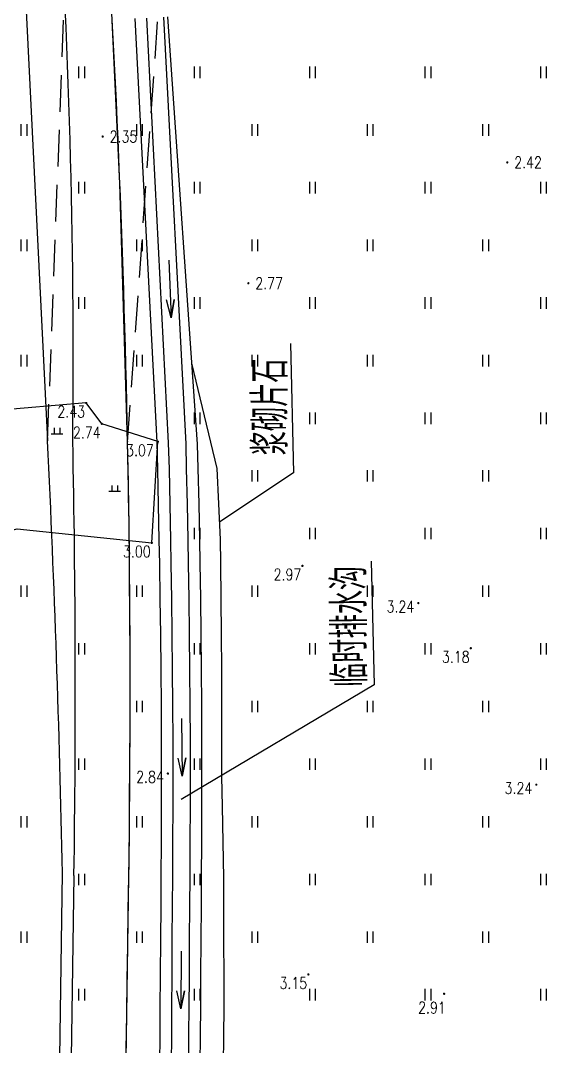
# Model space of a CAD drawing. Extents: x 500036 to 1001740, y 2543128 to 5086681.
# Drawn here: x 500808.4 to 500853.9, y 2544479.6 to 2544568.6 of the extents above; entities that cross this region are included whole.
import ezdxf
from ezdxf.enums import TextEntityAlignment as Align

# ---------------------------------------------------------------- set-up
doc = ezdxf.new("R2010")
doc.units = 0
doc.header["$LTSCALE"] = 0.5
doc.linetypes.add('HIDDEN', pattern=[9.525, 6.35, -3.175])
doc.layers.get('0').update_dxf_attribs({"linetype": 'CONTINUOUS', "lineweight": 5})
doc.layers.get('Defpoints').update_dxf_attribs({"linetype": 'CONTINUOUS'})
for name, color, linetype in [('GCD', 8, 'CONTINUOUS'), ('LJBX', 7, 'CONTINUOUS'), ('SPX', 4, 'CONTINUOUS'), ('分隔带', 3, 'CONTINUOUS'), ('地形图', 8, 'CONTINUOUS'), ('桥梁', 6, 'CONTINUOUS'), ('流水线', 5, 'CONTINUOUS'), ('路基边线', 1, 'CONTINUOUS'), ('路面边线', 7, 'CONTINUOUS')]:
    doc.layers.add(name, color=color, linetype=linetype)
doc.layers.add('标注', color=4, linetype='CONTINUOUS', lineweight=15)
doc.styles.add('HZ', font='romans.shx', dxfattribs={"width": 0.8, "bigfont": 'hztxt.shx'})
doc.styles.get("Standard").update_dxf_attribs({"font": 'simplex1.shx', "width": 0.7, "bigfont": 'hztxt.shx'})
doc.linetypes.add('1161', pattern='A,0,[149,AAA.SHX,S=0.15,R=0,X=0,Y=0],-1.6', length=1.6)
doc.dimstyles.new('比例1000', dxfattribs={"dimtxt": 3, "dimasz": 2, "dimexe": 0.8, "dimexo": 0.8, "dimgap": 0.4, "dimtad": 1, "dimdsep": 46, "dimtxsty": 'Standard', "dimcen": 0.09, "dimclrd": 256, "dimclre": 256, "dimclrt": 7, "dimadec": 0, "dimazin": 0, "dimtfac": 1, "dimtix": 1, "dimtmove": 0, "dimatfit": 3, "dimfxl": 0, "dimtolj": 1, "dimtzin": 0, "dimarcsym": 0})

# ---------------------------------------------------------------- blocks, each defined once
blk = doc.blocks.new('*D18')
at = {"layer": 'Defpoints', "color": 0, "linetype": 'ByBlock'}
for p in [(500795.244, 2544494.72), (500765.209, 2544215.553), (500795.314, 2544209.967), (500817.01, 2544201.398), (500790.911, 2544194.774)]:
    blk.add_point(p, dxfattribs=at)
at = {"layer": '标注', "linetype": 'ByBlock', "lineweight": -2}
blk.add_arc((500791.109, 2544208.475), 4.461, 10.6219, 63.26726, dxfattribs=at)
at = {"layer": '标注', "linetype": 'ByBlock'}
for points in [[(500793.037, 2544212.136), (500793.195, 2544212.784), (500791.174, 2544212.936)], [(500795.827, 2544209.284), (500795.161, 2544209.311), (500795.413, 2544207.299)]]:
    blk.add_solid(points, dxfattribs=at)
at = {"layer": '标注', "color": 7, "linetype": 'ByBlock', "insert": (500796.193, 2544212.299), "char_height": 3, "attachment_point": 5, "rotation": 306.94458}
blk.add_mtext('\\A1;104°', dxfattribs=at)
blk = doc.blocks.new('*D33')
at = {"layer": 'Defpoints', "color": 0}
for p in [(500795.428, 2544508.137), (500796.374, 2544402.498), (500771.353, 2544398.58), (500816.348, 2544397.93), (500790.78, 2544186.224)]:
    blk.add_point(p, dxfattribs=at)
at = {"layer": '标注', "lineweight": -2}
blk.add_arc((500793.842, 2544398.255), 4.941, 22.52563, 65.82001, dxfattribs=at)
at = {"layer": '标注'}
for points in [[(500795.793, 2544402.438), (500795.938, 2544403.088), (500793.913, 2544403.196)], [(500798.733, 2544400.211), (500798.078, 2544400.086), (500798.782, 2544398.184)]]:
    blk.add_solid(points, dxfattribs=at)
at = {"layer": '标注', "color": 7, "insert": (500798.748, 2544403.022), "char_height": 3, "attachment_point": 5, "rotation": 314.17282}
blk.add_mtext('\\A1;90°', dxfattribs=at)
blk = doc.blocks.new('GC200')
at = {"linetype": 'Continuous', "const_width": 0.2, "flags": 128}
blk.add_lwpolyline([(-0.1, 0, 1), (0.1, 0, 1)], format="xyb", close=True, dxfattribs=at)
blk = doc.blocks.new('gc121')
for p, q in [((-0.5, -1), (-0.5, 1)), ((0.5, -1), (0.5, 1))]:
    blk.add_line(p, q)
blk = doc.blocks.new('gc119')
for p, q in [((-1, 0), (1, 0)), ((-0.5, 1), (-0.5, 0)), ((0.5, 1), (0.5, 0))]:
    blk.add_line(p, q)

msp = doc.modelspace()

# ---------------------------------------------------------------- linework, layer by layer
at = {"layer": 'LJBX', "flags": 128}
for points in [[(500817.641, 2544532.082), (500816.97, 2544554.478), (500816.144, 2544571.742)], [(500817.525, 2544479.42), (500817.568, 2544482.42), (500817.612, 2544485.419), (500817.655, 2544488.419), (500817.698, 2544491.419), (500817.741, 2544494.394), (500817.764, 2544496.043), (500817.787, 2544497.949), (500817.813, 2544500.534), (500817.841, 2544504.41), (500817.853, 2544507.509), (500817.853, 2544513.239), (500817.834, 2544517.284), (500817.813, 2544520.064), (500817.791, 2544522.337), (500817.733, 2544526.797), (500817.641, 2544532.082), (500817.646, 2544532.154)]]:
    msp.add_lwpolyline(points, dxfattribs=at)
at = {"layer": 'SPX', "flags": 128}
for points in [[(500820.194, 2544532.037), (500818.291, 2544568.789)], [(500821.192, 2544531.991), (500819.29, 2544568.836)], [(500822.705, 2544531.921), (500820.788, 2544568.907)], [(500823.701, 2544531.876), (500821.114, 2544568.939)], [(500825.94, 2544477.8), (500825.983, 2544480.8), (500826.011, 2544482.8), (500825.998, 2544485.8), (500825.985, 2544488.801), (500825.972, 2544491.801), (500825.961, 2544494.277), (500825.912, 2544497.364), (500825.855, 2544500.449), (500825.799, 2544503.045), (500825.807, 2544506.13), (500825.807, 2544509.214), (500825.798, 2544512.299), (500825.78, 2544515.383), (500825.754, 2544518.468), (500825.719, 2544521.552), (500825.691, 2544523.608), (500825.549, 2544526.691), (500825.399, 2544529.773), (500823.211, 2544538.891)], [(500820.432, 2544477.88), (500820.453, 2544480.88), (500820.467, 2544482.88), (500820.489, 2544485.88), (500820.51, 2544488.88), (500820.531, 2544491.88), (500820.549, 2544494.354), (500820.568, 2544497.426), (500820.578, 2544500.496), (500820.58, 2544503.079), (500820.575, 2544506.15), (500820.561, 2544509.22), (500820.539, 2544512.29), (500820.508, 2544515.359), (500820.469, 2544518.429), (500820.421, 2544521.499), (500820.384, 2544523.545), (500820.322, 2544526.614), (500820.251, 2544529.683), (500820.194, 2544532.037)], [(500821.432, 2544477.873), (500821.453, 2544480.873), (500821.467, 2544482.873), (500821.489, 2544485.873), (500821.51, 2544488.873), (500821.531, 2544491.873), (500821.549, 2544494.346), (500821.568, 2544497.421), (500821.578, 2544500.494), (500821.58, 2544503.08), (500821.575, 2544506.153), (500821.561, 2544509.225), (500821.539, 2544512.298), (500821.508, 2544515.371), (500821.469, 2544518.443), (500821.421, 2544521.515), (500821.384, 2544523.564), (500821.322, 2544526.636), (500821.251, 2544529.707), (500821.192, 2544531.991)], [(500822.932, 2544477.862), (500822.953, 2544480.862), (500822.967, 2544482.862), (500822.988, 2544485.862), (500823.01, 2544488.862), (500823.031, 2544491.862), (500823.049, 2544494.336), (500823.068, 2544497.414), (500823.078, 2544500.491), (500823.08, 2544503.08), (500823.075, 2544506.157), (500823.061, 2544509.234), (500823.039, 2544512.311), (500823.008, 2544515.388), (500822.968, 2544518.465), (500822.92, 2544521.541), (500822.884, 2544523.593), (500822.821, 2544526.668), (500822.751, 2544529.744), (500822.705, 2544531.921)], [(500824.049, 2544494.333), (500824.068, 2544497.409), (500824.078, 2544500.489), (500824.08, 2544503.081), (500824.075, 2544506.16), (500824.061, 2544509.24), (500824.039, 2544512.32), (500824.008, 2544515.399), (500823.968, 2544518.479), (500823.92, 2544521.557), (500823.883, 2544523.612), (500823.821, 2544526.69), (500823.75, 2544529.768), (500823.701, 2544531.876)], [(500823.762, 2544454.719), (500823.763, 2544454.853), (500823.786, 2544457.853), (500823.81, 2544460.853), (500823.825, 2544462.853), (500823.846, 2544465.855), (500823.868, 2544468.855), (500823.889, 2544471.855), (500823.91, 2544474.855), (500823.932, 2544477.855), (500823.953, 2544480.855), (500823.967, 2544482.855), (500823.988, 2544485.855), (500824.01, 2544488.855), (500824.031, 2544491.855), (500824.049, 2544494.329)]]:
    msp.add_lwpolyline(points, dxfattribs=at)
at = {"layer": '分隔带', "flags": 128}
msp.add_lwpolyline([(500812.888, 2544532.205, 0.039028), (500805.879, 2544636.079, 0.014663)], format="xyb", dxfattribs=at)
msp.add_lwpolyline([(500811.133, 2544365.752), (500812.992, 2544494.464)], dxfattribs=at)
at = {"layer": '分隔带'}
msp.add_arc((499715.356, 2544510.318), 1097.75, 359.172493, 1.142424, dxfattribs=at)
at = {"layer": '地形图', "linetype": '1161', "flags": 128}
msp.add_lwpolyline([(500801.521, 2544522.788), (500808.074, 2544524.529), (500819.734, 2544523.315), (500820.254, 2544532.095), (500815.402, 2544533.639), (500814.05, 2544535.449), (500803.285, 2544534.532)], dxfattribs=at)
at = {"layer": '桥梁', "color": 7}
for p, q in [((500831.76, 2544540.618), (500832.017, 2544529.398)), ((500832.017, 2544529.398), (500825.62, 2544525.15)), ((500838.727, 2544521.742), (500839.009, 2544511.016)), ((500839.009, 2544511.016), (500822.288, 2544501.056))]:
    msp.add_line(p, q, dxfattribs=at)
at = {"layer": '流水线', "flags": 128}
for points in [[(500821.195, 2544547.836), (500821.401, 2544542.84), (500821.669, 2544544.417), (500821.401, 2544542.84), (500821.004, 2544544.39)], [(500822.313, 2544508.097), (500822.361, 2544503.097), (500822.679, 2544504.665), (500822.361, 2544503.097), (500822.013, 2544504.659)], [(500822.269, 2544487.897), (500822.234, 2544482.897), (500822.577, 2544484.459), (500822.234, 2544482.897), (500821.912, 2544484.464)]]:
    msp.add_lwpolyline(points, dxfattribs=at)
at = {"layer": '路基边线', "linetype": 'HIDDEN'}
msp.add_line((500817.641, 2544532.082), (500820.502, 2544572.183), dxfattribs=at)
at = {"layer": '路基边线', "flags": 128}
msp.add_lwpolyline([(500817.638, 2544532.154, 0.023766), (500810.597, 2544636.623, 0.039054)], format="xyb", dxfattribs=at)
msp.add_lwpolyline([(500815.875, 2544365.184), (500817.741, 2544494.395)], dxfattribs=at)
at = {"layer": '路基边线'}
msp.add_arc((499717.107, 2544510.321), 1100.749, 359.17102, 1.132765, dxfattribs=at)
at = {"layer": '路面边线'}
msp.add_line((500808.735, 2544571.902), (500810.704, 2544532.161), dxfattribs=at)
at = {"layer": '路面边线', "linetype": 'HIDDEN'}
msp.add_line((500810.704, 2544532.161), (500812.224, 2544572.172), dxfattribs=at)
at = {"layer": '路面边线', "flags": 128}
msp.add_lwpolyline([(500810.031, 2544358.688), (500811.994, 2544494.662, 0.006695), (500810.704, 2544532.161)], format="xyb", dxfattribs=at)

# ---------------------------------------------------------------- block references
at = {"layer": '地形图', "linetype": 'Continuous', "xscale": 0.5, "yscale": 0.5}
for name, p in [('gc121', (500813.672, 2544564.126)), ('gc121', (500823.672, 2544564.126)), ('gc121', (500833.672, 2544564.126)), ('gc121', (500843.672, 2544564.126)), ('gc121', (500853.672, 2544564.126)), ('gc121', (500808.672, 2544559.126)), ('gc121', (500818.672, 2544559.126)), ('gc121', (500828.672, 2544559.126)), ('gc121', (500838.672, 2544559.126)), ('gc121', (500848.672, 2544559.126)), ('gc121', (500813.672, 2544554.126)), ('gc121', (500823.672, 2544554.126)), ('gc121', (500833.672, 2544554.126)), ('gc121', (500843.672, 2544554.126)), ('gc121', (500853.672, 2544554.126)), ('gc121', (500808.672, 2544549.126)), ('gc121', (500818.672, 2544549.126)), ('gc121', (500828.672, 2544549.126)), ('gc121', (500838.672, 2544549.126)), ('gc121', (500848.672, 2544549.126)), ('gc121', (500813.672, 2544544.126)), ('gc121', (500823.672, 2544544.126)), ('gc121', (500833.672, 2544544.126)), ('gc121', (500843.672, 2544544.126)), ('gc121', (500853.672, 2544544.126)), ('gc121', (500808.672, 2544539.126)), ('gc121', (500818.672, 2544539.126)), ('gc121', (500828.672, 2544539.126)), ('gc121', (500838.672, 2544539.126)), ('gc121', (500848.672, 2544539.126)), ('gc121', (500823.672, 2544534.126)), ('gc121', (500833.672, 2544534.126)), ('gc121', (500843.672, 2544534.126)), ('gc121', (500853.672, 2544534.126)), ('gc119', (500811.521, 2544532.788)), ('gc121', (500828.672, 2544529.126)), ('gc121', (500838.672, 2544529.126)), ('gc121', (500848.672, 2544529.126)), ('gc119', (500816.521, 2544527.788)), ('gc121', (500823.672, 2544524.126)), ('gc121', (500833.672, 2544524.126)), ('gc121', (500843.672, 2544524.126)), ('gc121', (500853.672, 2544524.126)), ('gc121', (500808.672, 2544519.126)), ('gc121', (500818.672, 2544519.126)), ('gc121', (500828.672, 2544519.126)), ('gc121', (500838.672, 2544519.126)), ('gc121', (500848.672, 2544519.126)), ('gc121', (500813.672, 2544514.126)), ('gc121', (500823.672, 2544514.126)), ('gc121', (500833.672, 2544514.126)), ('gc121', (500843.672, 2544514.126)), ('gc121', (500853.672, 2544514.126)), ('gc121', (500818.672, 2544509.126)), ('gc121', (500828.672, 2544509.126)), ('gc121', (500838.672, 2544509.126)), ('gc121', (500848.672, 2544509.126)), ('gc121', (500813.672, 2544504.126)), ('gc121', (500823.672, 2544504.126)), ('gc121', (500833.672, 2544504.126)), ('gc121', (500843.672, 2544504.126)), ('gc121', (500853.672, 2544504.126)), ('gc121', (500808.672, 2544499.126)), ('gc121', (500818.672, 2544499.126)), ('gc121', (500828.672, 2544499.126)), ('gc121', (500838.672, 2544499.126)), ('gc121', (500848.672, 2544499.126)), ('gc121', (500813.672, 2544494.126)), ('gc121', (500823.672, 2544494.126)), ('gc121', (500833.672, 2544494.126)), ('gc121', (500843.672, 2544494.126)), ('gc121', (500853.672, 2544494.126)), ('gc121', (500808.672, 2544489.126)), ('gc121', (500818.672, 2544489.126)), ('gc121', (500828.672, 2544489.126)), ('gc121', (500838.672, 2544489.126)), ('gc121', (500848.672, 2544489.126)), ('gc121', (500813.672, 2544484.126)), ('gc121', (500823.672, 2544484.126)), ('gc121', (500833.672, 2544484.126)), ('gc121', (500843.672, 2544484.126)), ('gc121', (500853.672, 2544484.126))]:
    msp.add_blockref(name, p, dxfattribs=at)
at = {"layer": '地形图', "linetype": 'Continuous'}
ref = msp.add_blockref('GC200', (500815.478, 2544558.554, 2.35), dxfattribs=dict(at, xscale=0.5, yscale=0.5, zscale=0.5))
ref.add_attrib('height', '2.35', dxfattribs={"layer": 'GCD', "linetype": 'Continuous', "height": 1, "style": 'HZ', "width": 0.8}).set_placement((500816.078, 2544558.554, 2.35), align=Align.MIDDLE_LEFT)
ref = msp.add_blockref('GC200', (500850.531, 2544556.317, 2.42), dxfattribs=dict(at, xscale=0.5, yscale=0.5, zscale=0.5))
ref.add_attrib('height', '2.42', dxfattribs={"layer": 'GCD', "linetype": 'Continuous', "height": 1, "style": 'HZ', "width": 0.8}).set_placement((500851.131, 2544556.317, 2.42), align=Align.MIDDLE_LEFT)
ref = msp.add_blockref('GC200', (500828.096, 2544545.831, 2.77), dxfattribs=dict(at, xscale=0.5, yscale=0.5, zscale=0.5))
ref.add_attrib('height', '2.77', dxfattribs={"layer": 'GCD', "linetype": 'Continuous', "height": 1, "style": 'HZ', "width": 0.8}).set_placement((500828.696, 2544545.831, 2.77), align=Align.MIDDLE_LEFT)
ref = msp.add_blockref('GC200', (500814.05, 2544535.449, 2.434), dxfattribs=dict(at, xscale=0.5, yscale=0.5, zscale=0.5))
ref.add_attrib('height', '2.43', dxfattribs={"layer": 'GCD', "linetype": 'Continuous', "height": 1, "style": 'HZ', "width": 0.8}).set_placement((500811.55, 2544534.699, 2.43), align=Align.MIDDLE_LEFT)
ref = msp.add_blockref('GC200', (500815.402, 2544533.639, 2.737), dxfattribs=dict(at, xscale=0.5, yscale=0.5, zscale=0.5))
ref.add_attrib('height', '2.74', dxfattribs={"layer": 'GCD', "linetype": 'Continuous', "height": 1, "style": 'HZ', "width": 0.8}).set_placement((500812.902, 2544532.889, 2.74), align=Align.MIDDLE_LEFT)
ref = msp.add_blockref('GC200', (500820.254, 2544532.095, 3.067), dxfattribs=dict(at, xscale=0.5, yscale=0.5, zscale=0.5))
ref.add_attrib('height', '3.07', dxfattribs={"layer": 'GCD', "linetype": 'Continuous', "height": 1, "style": 'HZ', "width": 0.8}).set_placement((500817.504, 2544531.345, 3.07), align=Align.MIDDLE_LEFT)
ref = msp.add_blockref('GC200', (500819.734, 2544523.315, 2.996), dxfattribs=dict(at, xscale=0.5, yscale=0.5, zscale=0.5))
ref.add_attrib('height', '3.00', dxfattribs={"layer": 'GCD', "linetype": 'Continuous', "height": 1, "style": 'HZ', "width": 0.8}).set_placement((500817.234, 2544522.565, 3), align=Align.MIDDLE_LEFT)
ref = msp.add_blockref('GC200', (500832.78, 2544521.323, 2.973), dxfattribs=dict(at, xscale=0.5, yscale=0.5, zscale=0.5))
ref.add_attrib('height', '2.97', dxfattribs={"layer": 'GCD', "linetype": 'Continuous', "height": 1, "style": 'HZ', "width": 0.8}).set_placement((500830.28, 2544520.573, 2.97), align=Align.MIDDLE_LEFT)
ref = msp.add_blockref('GC200', (500842.822, 2544518.092, 3.244), dxfattribs=dict(at, xscale=0.5, yscale=0.5, zscale=0.5))
ref.add_attrib('height', '3.24', dxfattribs={"layer": 'GCD', "linetype": 'Continuous', "height": 1, "style": 'HZ', "width": 0.8}).set_placement((500840.072, 2544517.792, 3.24), align=Align.MIDDLE_LEFT)
ref = msp.add_blockref('GC200', (500847.367, 2544514.179, 3.182), dxfattribs=dict(at, xscale=0.5, yscale=0.5, zscale=0.5))
ref.add_attrib('height', '3.18', dxfattribs={"layer": 'GCD', "linetype": 'Continuous', "height": 1, "style": 'HZ', "width": 0.8}).set_placement((500844.867, 2544513.429, 3.18), align=Align.MIDDLE_LEFT)
ref = msp.add_blockref('GC200', (500821.127, 2544503.313, 2.839), dxfattribs=dict(at, xscale=0.5, yscale=0.5, zscale=0.5))
ref.add_attrib('height', '2.84', dxfattribs={"layer": 'GCD', "linetype": 'Continuous', "height": 1, "style": 'HZ', "width": 0.8}).set_placement((500818.377, 2544503.013, 2.84), align=Align.MIDDLE_LEFT)
ref = msp.add_blockref('GC200', (500853.046, 2544502.348, 3.236), dxfattribs=dict(at, xscale=0.5, yscale=0.5, zscale=0.5))
ref.add_attrib('height', '3.24', dxfattribs={"layer": 'GCD', "linetype": 'Continuous', "height": 1, "style": 'HZ', "width": 0.8}).set_placement((500850.296, 2544502.048, 3.24), align=Align.MIDDLE_LEFT)
ref = msp.add_blockref('GC200', (500833.295, 2544485.887, 3.145), dxfattribs=dict(at, xscale=0.5, yscale=0.5, zscale=0.5))
ref.add_attrib('height', '3.15', dxfattribs={"layer": 'GCD', "linetype": 'Continuous', "height": 1, "style": 'HZ', "width": 0.8}).set_placement((500830.795, 2544485.137, 3.15), align=Align.MIDDLE_LEFT)
ref = msp.add_blockref('GC200', (500845.055, 2544484.212, 2.913), dxfattribs=dict(at, xscale=0.5, yscale=0.5, zscale=0.5))
ref.add_attrib('height', '2.91', dxfattribs={"layer": 'GCD', "linetype": 'Continuous', "height": 1, "style": 'HZ', "width": 0.8}).set_placement((500842.805, 2544483.012, 2.91), align=Align.MIDDLE_LEFT)

# ---------------------------------------------------------------- texts
at = {"layer": '桥梁', "color": 7, "width": 0.7}
for s, rotation, p in [('浆砌片石', 90.24608, (500829.985, 2544539.31)), ('临时排水沟', 90.63076, (500836.811, 2544521.323))]:
    msp.add_text(s, height=3, rotation=rotation, dxfattribs=at).set_placement(p, align=Align.MIDDLE_RIGHT)

# ---------------------------------------------------------------- dimensions: what is measured, and where the dimension line sits
at = {"layer": '标注'}
dim = msp.add_angular_dim_2l(base=(500796.374, 2544402.498), line1=((500790.78, 2544186.224), (500795.428, 2544508.137)), line2=((500771.353, 2544398.58), (500816.348, 2544397.93)), dimstyle='比例1000', dxfattribs=at)
dim.commit()
dim.dimension.update_dxf_attribs({"geometry": '*D33', "text_midpoint": (500798.748, 2544403.022)})
at = {"layer": '标注', "linetype": 'ByBlock'}
dim = msp.add_angular_dim_2l(base=(500795.314, 2544209.967), line1=((500765.209, 2544215.553), (500817.01, 2544201.398)), line2=((500790.911, 2544194.774), (500795.244, 2544494.72)), dimstyle='比例1000', dxfattribs=at)
dim.commit()
dim.dimension.update_dxf_attribs({"geometry": '*D18', "text_midpoint": (500796.193, 2544212.299)})

doc.saveas('drawing.dxf')
